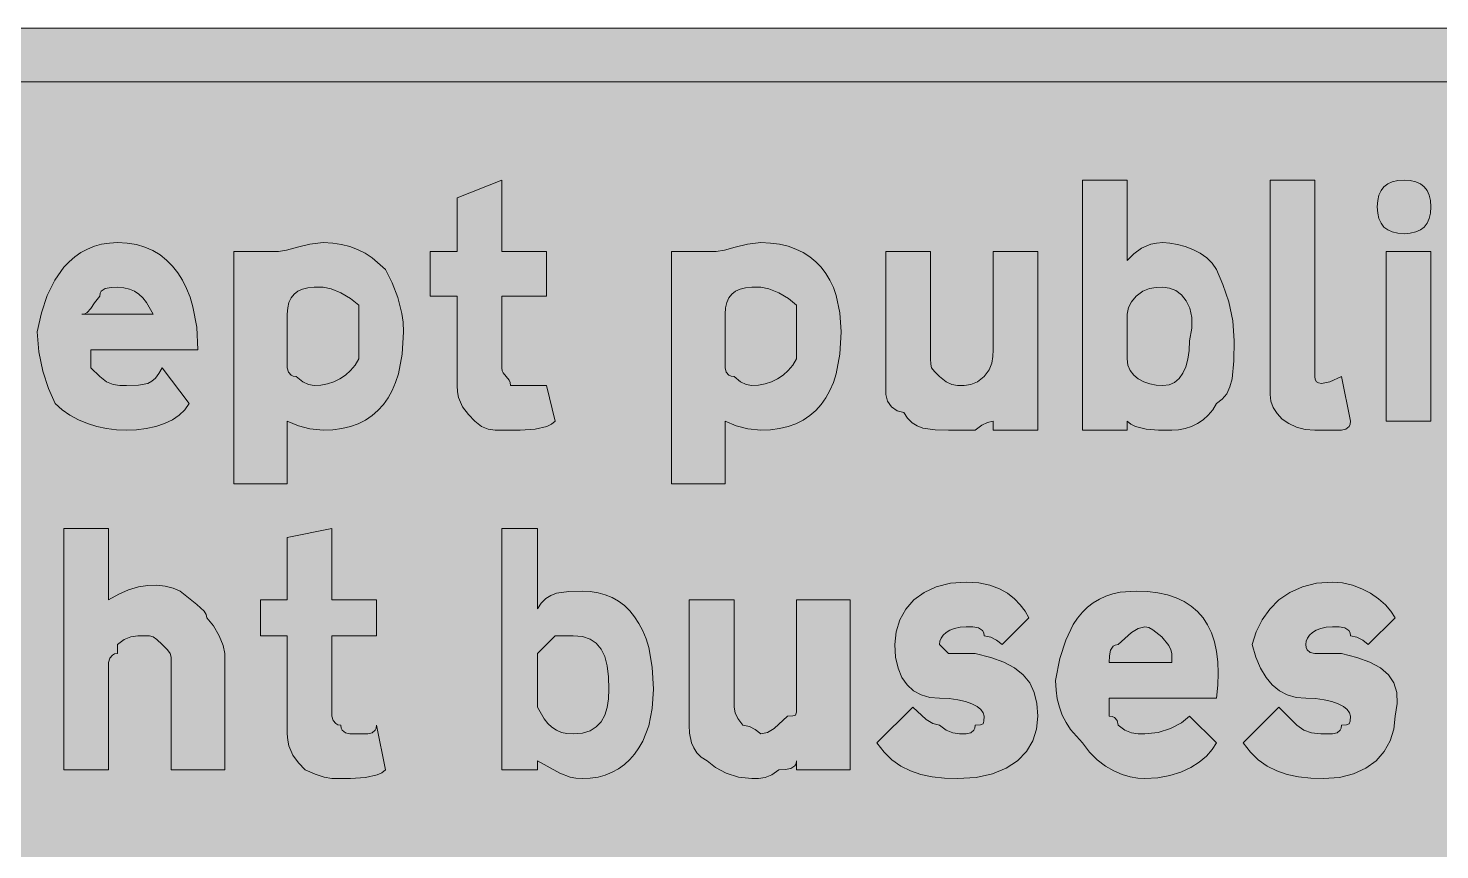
# Model space of a CAD drawing. Header units: metres. Extents: x 25 to 542, y 13 to 258.
# Drawn here: x 216.8 to 406.4, y 147.9 to 258.2 of the extents above; entities that cross this region are included whole.
import ezdxf

# ---------------------------------------------------------------- set-up
doc = ezdxf.new("R2010")
doc.units = ezdxf.units.M
doc.layers.add('FILL_BLACK_000000', color=7, linetype='Continuous', true_color=0x000000)
doc.layers.add('FILL_WHITE_FFFFFF', color=7, linetype='Continuous', true_color=0xffffff)

msp = doc.modelspace()

# ---------------------------------------------------------------- hatches: boundary and pattern name
at = {"layer": 'FILL_BLACK_000000', "true_color": 0x000000}
h = msp.add_hatch(color=7, dxfattribs=at)
h.dxf.hatch_style = 1
h.paths.add_polyline_path([(530.31, 258.01), (531.66, 257.73), (533.01, 257.34), (534.36, 256.83), (535.71, 256.21), (538.41, 254.64), (539.98, 251.94), (540.6, 250.59), (541.11, 249.24), (541.5, 247.89), (541.78, 246.54), (541.95, 245.19), (542.01, 243.84), (542.01, 27.84), (541.95, 26.49), (541.78, 25.14), (541.5, 23.79), (541.11, 22.44), (540.6, 21.09), (539.98, 19.74), (538.41, 17.04), (535.71, 15.46), (534.36, 14.85), (533.01, 14.34), (531.66, 13.95), (530.31, 13.66), (528.96, 13.5), (527.61, 13.44), (39.21, 13.44), (37.86, 13.5), (36.51, 13.66), (35.16, 13.95), (33.81, 14.34), (32.46, 14.85), (31.11, 15.46), (28.41, 17.04), (26.83, 19.74), (26.22, 21.09), (25.71, 22.44), (25.32, 23.79), (25.03, 25.14), (24.87, 26.49), (24.81, 27.84), (24.81, 243.84), (24.87, 245.19), (25.03, 246.54), (25.32, 247.89), (25.71, 249.24), (26.22, 250.59), (26.83, 251.94), (28.41, 254.64), (31.11, 256.21), (32.46, 256.83), (33.81, 257.34), (35.16, 257.73), (36.51, 258.01), (37.86, 258.18), (39.21, 258.24), (527.61, 258.24), (528.96, 258.18), (530.31, 258.01)])
h.paths.add_polyline_path([(36.81, 251.04), (35.93, 250.83), (35.16, 250.29), (34.62, 249.52), (34.41, 248.64), (33.53, 248.43), (32.76, 247.89), (32.22, 247.12), (32.01, 246.24), (32.01, 243.84), (32.01, 27.84), (32.05, 26.23), (32.31, 24.84), (32.6, 24.16), (33.02, 23.45), (34.41, 21.84), (35.16, 21.24), (35.93, 20.83), (36.81, 20.64), (39.21, 20.64), (527.61, 20.64), (529.22, 20.66), (530.61, 20.79), (532, 21.15), (533.61, 21.84), (533.8, 22.72), (534.21, 23.49), (534.81, 24.24), (534.81, 27.84), (534.81, 243.84), (534.79, 245.43), (534.66, 246.69), (534.3, 247.72), (533.61, 248.64), (532, 250.03), (531.29, 250.45), (530.61, 250.74), (529.22, 251), (527.61, 251.04), (39.21, 251.04), (36.81, 251.04)], flags=16)
h = msp.add_hatch(color=7, dxfattribs=at)
h.dxf.hatch_style = 1
h.paths.add_polyline_path([(286.41, 228.24), (286.41, 222.24), (280.41, 222.24), (280.41, 212.64), (280.46, 212.24), (280.6, 211.93), (281.01, 211.44), (281.42, 210.95), (281.56, 210.64), (281.61, 210.24), (282.81, 210.24), (285.21, 210.24), (286.41, 210.24), (287.61, 205.44), (287.1, 205.04), (286.48, 204.75), (284.91, 204.39), (282.88, 204.26), (280.41, 204.24), (279.51, 204.26), (278.61, 204.39), (277.71, 204.75), (276.81, 205.44), (275.93, 206.36), (275.16, 207.39), (274.62, 208.65), (274.46, 209.39), (274.41, 210.24), (274.41, 222.24), (270.81, 222.24), (270.81, 228.24), (274.41, 228.24), (274.41, 235.44), (280.41, 237.84), (280.41, 228.24), (286.41, 228.24)])
h = msp.add_hatch(color=7, dxfattribs=at)
h.dxf.hatch_style = 1
h.paths.add_polyline_path([(366.96, 204.39), (365.52, 204.75), (364.91, 205.04), (364.41, 205.44), (364.41, 204.24), (358.41, 204.24), (358.41, 237.84), (364.41, 237.84), (364.41, 227.04), (365.33, 227.92), (366.36, 228.69), (367.62, 229.23), (368.36, 229.39), (369.21, 229.44), (370.16, 229.38), (371.18, 229.21), (372.23, 228.93), (373.26, 228.54), (374.24, 228.03), (375.12, 227.41), (375.85, 226.68), (376.41, 225.84), (377.29, 223.83), (378.06, 221.49), (378.6, 218.92), (378.81, 216.24), (378.77, 213.58), (378.51, 211.14), (378.22, 210.08), (377.8, 209.15), (377.2, 208.4), (376.41, 207.84), (375.91, 207), (375.3, 206.27), (374.62, 205.65), (373.86, 205.14), (373.05, 204.75), (372.19, 204.46), (371.31, 204.3), (370.41, 204.24), (368.63, 204.26), (366.96, 204.39)])
h.paths.add_polyline_path([(370.78, 210.67), (371.4, 211.19), (371.91, 211.89), (372.3, 212.76), (372.58, 213.78), (372.75, 214.95), (372.81, 216.24), (373.1, 217.93), (373.09, 219.39), (372.83, 220.63), (372.36, 221.64), (371.72, 222.43), (370.95, 222.99), (370.1, 223.33), (369.21, 223.44), (368.31, 223.42), (367.41, 223.29), (366.51, 222.93), (365.61, 222.24), (365.01, 221.49), (364.6, 220.72), (364.41, 219.84), (364.41, 213.84), (364.52, 213), (364.82, 212.26), (365.3, 211.65), (365.91, 211.14), (366.64, 210.75), (367.45, 210.46), (368.31, 210.3), (369.21, 210.24), (370.05, 210.35), (370.78, 210.67)], flags=16)
h = msp.add_hatch(color=7, dxfattribs=at)
h.dxf.hatch_style = 1
h.paths.add_polyline_path([(389.61, 212.64), (389.61, 211.44), (389.67, 211.05), (389.83, 210.76), (390.12, 210.6), (390.51, 210.54), (391.63, 210.76), (393.21, 211.44), (394.41, 205.44), (394.36, 205.04), (394.22, 204.75), (393.81, 204.39), (393.21, 204.24), (389.61, 204.24), (388.32, 204.35), (387.15, 204.65), (386.13, 205.13), (385.26, 205.74), (384.56, 206.47), (384.04, 207.28), (383.72, 208.14), (383.61, 209.04), (383.61, 210.24), (383.61, 237.84), (389.61, 237.84), (389.61, 212.64)])
h = msp.add_hatch(color=7, dxfattribs=at)
h.dxf.hatch_style = 1
h.paths.add_polyline_path([(405.15, 233.4), (404.98, 232.67), (404.7, 232.05), (404.31, 231.54), (403.8, 231.15), (403.18, 230.87), (402.45, 230.7), (401.61, 230.64), (400.77, 230.7), (400.03, 230.87), (399.42, 231.15), (398.91, 231.54), (398.52, 232.05), (398.23, 232.67), (398.07, 233.4), (398.01, 234.24), (398.07, 235.08), (398.23, 235.81), (398.52, 236.43), (398.91, 236.94), (399.42, 237.33), (400.03, 237.62), (400.77, 237.78), (401.61, 237.84), (402.45, 237.78), (403.18, 237.62), (403.8, 237.33), (404.31, 236.94), (404.7, 236.43), (404.98, 235.81), (405.15, 235.08), (405.21, 234.24), (405.15, 233.4)])
h = msp.add_hatch(color=7, dxfattribs=at)
h.dxf.hatch_style = 1
h.paths.add_polyline_path([(225.21, 212.64), (226.41, 211.44), (227.31, 210.75), (228.21, 210.39), (229.11, 210.26), (230.01, 210.24), (231.6, 210.28), (232.86, 210.54), (233.4, 210.83), (233.89, 211.25), (234.36, 211.85), (234.81, 212.64), (238.41, 207.84), (237.85, 207), (237.1, 206.27), (236.17, 205.65), (235.11, 205.14), (233.93, 204.75), (232.67, 204.46), (231.36, 204.3), (230.01, 204.24), (228.66, 204.3), (227.33, 204.46), (226.02, 204.75), (224.76, 205.14), (223.55, 205.65), (222.42, 206.27), (221.36, 207), (220.41, 207.84), (219.53, 209.85), (218.76, 212.19), (218.22, 214.76), (218.01, 217.44), (218.57, 220.02), (219.36, 222.35), (220.37, 224.4), (221.61, 226.14), (222.31, 226.88), (223.07, 227.54), (223.89, 228.11), (224.76, 228.58), (225.69, 228.95), (226.67, 229.22), (227.71, 229.38), (228.81, 229.44), (230.12, 229.37), (231.34, 229.17), (232.48, 228.83), (233.53, 228.37), (234.51, 227.79), (235.39, 227.1), (236.19, 226.3), (236.91, 225.39), (237.54, 224.39), (238.09, 223.29), (238.56, 222.1), (238.93, 220.83), (239.44, 218.07), (239.61, 215.04), (225.21, 215.04), (225.21, 212.64)])
h.paths.add_polyline_path([(232.69, 221.41), (232.2, 222.03), (231.66, 222.54), (231.07, 222.93), (230.4, 223.21), (229.66, 223.38), (228.81, 223.44), (227.93, 223.42), (227.16, 223.29), (226.62, 222.93), (226.46, 222.64), (226.41, 222.24), (225.7, 221.36), (225.21, 220.59), (224.72, 220.05), (224.41, 219.89), (224.01, 219.84), (233.61, 219.84), (232.69, 221.41)], flags=16)
h = msp.add_hatch(color=7, dxfattribs=at)
h.dxf.hatch_style = 1
h.paths.add_polyline_path([(266.53, 211.83), (266.16, 210.66), (265.69, 209.57), (265.14, 208.58), (264.51, 207.69), (263.79, 206.9), (262.99, 206.2), (262.11, 205.61), (261.13, 205.12), (260.08, 204.74), (258.94, 204.46), (257.72, 204.3), (256.41, 204.24), (254.65, 204.43), (253.11, 204.84), (251.61, 205.44), (251.61, 197.04), (244.41, 197.04), (244.41, 228.24), (250.41, 228.24), (251.52, 228.43), (252.96, 228.84), (254.63, 229.25), (256.41, 229.44), (257.71, 229.38), (258.9, 229.21), (260.02, 228.93), (261.06, 228.54), (262.05, 228.03), (262.99, 227.41), (264.81, 225.84), (265.69, 224.02), (266.46, 222.09), (267, 219.93), (267.16, 218.74), (267.21, 217.44), (267.04, 214.46), (266.53, 211.83)])
h.paths.add_polyline_path([(256.99, 210.46), (257.85, 210.75), (258.66, 211.14), (259.42, 211.65), (260.1, 212.26), (260.71, 213), (261.21, 213.84), (261.21, 215.04), (261.21, 219.84), (261.21, 221.04), (260.12, 221.92), (258.81, 222.69), (257.5, 223.23), (256.41, 223.44), (255.21, 223.44), (254.37, 223.38), (253.63, 223.21), (253.02, 222.93), (252.51, 222.54), (252.12, 222.03), (251.83, 221.41), (251.67, 220.68), (251.61, 219.84), (251.61, 213.84), (251.61, 212.64), (251.76, 212.04), (252.12, 211.63), (252.41, 211.49), (252.81, 211.44), (253.69, 210.75), (254.46, 210.39), (255.21, 210.24), (256.11, 210.3), (256.99, 210.46)], flags=16)
h = msp.add_hatch(color=7, dxfattribs=at)
h.dxf.hatch_style = 1
h.paths.add_polyline_path([(325.33, 211.83), (324.96, 210.66), (324.49, 209.57), (323.94, 208.58), (323.31, 207.69), (322.59, 206.9), (321.79, 206.2), (320.91, 205.61), (319.93, 205.12), (318.88, 204.74), (317.74, 204.46), (316.52, 204.3), (315.21, 204.24), (313.45, 204.43), (311.91, 204.84), (310.41, 205.44), (310.41, 197.04), (303.21, 197.04), (303.21, 228.24), (309.21, 228.24), (310.32, 228.43), (311.76, 228.84), (313.43, 229.25), (315.21, 229.44), (316.52, 229.38), (317.74, 229.22), (318.88, 228.95), (319.93, 228.58), (320.91, 228.11), (321.79, 227.54), (322.59, 226.88), (323.31, 226.14), (323.94, 225.31), (324.49, 224.4), (324.96, 223.41), (325.33, 222.35), (325.84, 220.02), (326.01, 217.44), (325.84, 214.46), (325.33, 211.83)])
h.paths.add_polyline_path([(315.79, 210.46), (316.65, 210.75), (317.46, 211.14), (318.22, 211.65), (318.9, 212.26), (319.51, 213), (320.01, 213.84), (320.01, 215.04), (320.01, 219.84), (320.01, 221.04), (318.92, 221.92), (317.61, 222.69), (316.3, 223.23), (315.21, 223.44), (314.01, 223.44), (313.17, 223.38), (312.43, 223.21), (311.82, 222.93), (311.31, 222.54), (310.92, 222.03), (310.63, 221.41), (310.47, 220.68), (310.41, 219.84), (310.41, 213.84), (310.41, 212.64), (310.56, 212.04), (310.92, 211.63), (311.21, 211.49), (311.61, 211.44), (312.49, 210.75), (313.26, 210.39), (314.01, 210.24), (314.91, 210.3), (315.79, 210.46)], flags=16)
h = msp.add_hatch(color=7, dxfattribs=at)
h.dxf.hatch_style = 1
h.paths.add_polyline_path([(352.41, 228.24), (352.41, 204.24), (346.41, 204.24), (346.41, 205.44), (345.66, 205.29), (344.89, 204.93), (344.01, 204.24), (340.41, 204.24), (338.63, 204.28), (336.96, 204.54), (336.2, 204.83), (335.52, 205.25), (334.91, 205.85), (334.41, 206.64), (333.53, 206.85), (332.76, 207.39), (332.22, 208.16), (332.01, 209.04), (332.01, 211.44), (332.01, 228.24), (338.01, 228.24), (338.01, 213.84), (338.03, 213.13), (338.16, 212.64), (338.52, 212.15), (339.21, 211.44), (340.09, 210.75), (340.86, 210.39), (341.61, 210.24), (342.51, 210.26), (343.41, 210.39), (344.31, 210.75), (345.21, 211.44), (345.9, 212.34), (346.26, 213.24), (346.39, 214.14), (346.41, 215.04), (346.41, 228.24), (352.41, 228.24)])
h = msp.add_hatch(color=7, dxfattribs=at)
h.dxf.hatch_style = 1
h.paths.add_polyline_path([(399.21, 205.44), (399.21, 228.24), (405.21, 228.24), (405.21, 205.44), (399.21, 205.44)])
h = msp.add_hatch(color=7, dxfattribs=at)
h.dxf.hatch_style = 1
h.paths.add_polyline_path([(228.96, 182.23), (230.29, 182.81), (231.6, 183.19), (232.86, 183.39), (234.07, 183.42), (235.2, 183.3), (236.26, 183.03), (237.21, 182.64), (239.46, 180.84), (240.42, 179.94), (240.7, 179.49), (240.81, 179.04), (241.69, 177.95), (242.46, 176.64), (243, 175.33), (243.21, 174.24), (243.21, 158.64), (236.01, 158.64), (236.01, 173.04), (235.99, 173.75), (235.86, 174.24), (235.5, 174.73), (234.81, 175.44), (234.1, 176.13), (233.61, 176.49), (233.12, 176.62), (232.41, 176.64), (231.51, 176.62), (230.61, 176.49), (229.71, 176.13), (228.81, 175.44), (228.81, 174.24), (228.41, 174.19), (228.12, 174.05), (227.76, 173.64), (227.61, 173.04), (227.61, 158.64), (221.61, 158.64), (221.61, 191.04), (227.61, 191.04), (227.61, 181.44), (228.96, 182.23)])
h = msp.add_hatch(color=7, dxfattribs=at)
h.dxf.hatch_style = 1
h.paths.add_polyline_path([(263.61, 181.44), (263.61, 176.64), (257.61, 176.64), (257.61, 165.84), (257.76, 165.24), (258.12, 164.83), (258.41, 164.69), (258.81, 164.64), (258.86, 164.24), (259, 163.95), (259.41, 163.59), (260.01, 163.44), (262.41, 163.44), (263.01, 163.59), (263.42, 163.95), (263.56, 164.24), (263.61, 164.64), (264.81, 158.64), (264.3, 158.24), (263.68, 157.95), (262.11, 157.59), (260.08, 157.46), (257.61, 157.44), (256.54, 157.63), (255.36, 158.04), (254.01, 158.64), (253.13, 159.56), (252.36, 160.59), (251.82, 161.85), (251.66, 162.59), (251.61, 163.44), (251.61, 176.64), (248.01, 176.64), (248.01, 181.44), (251.61, 181.44), (251.61, 189.84), (257.61, 191.04), (257.61, 181.44), (263.61, 181.44)])
h = msp.add_hatch(color=7, dxfattribs=at)
h.dxf.hatch_style = 1
h.paths.add_polyline_path([(289.6, 157.65), (288.21, 158.19), (285.21, 159.84), (285.21, 158.64), (280.41, 158.64), (280.41, 191.04), (285.21, 191.04), (285.21, 180.24), (285.71, 181.03), (286.32, 181.63), (287, 182.05), (287.76, 182.34), (289.43, 182.6), (291.21, 182.64), (292.31, 182.58), (293.35, 182.42), (294.32, 182.14), (295.24, 181.76), (296.1, 181.27), (296.88, 180.68), (297.61, 179.98), (298.26, 179.19), (298.84, 178.3), (299.35, 177.31), (299.79, 176.22), (300.15, 175.05), (300.64, 172.42), (300.81, 169.44), (300.64, 166.86), (300.15, 164.53), (299.35, 162.48), (298.84, 161.57), (298.26, 160.74), (297.61, 160), (296.88, 159.34), (296.1, 158.77), (295.24, 158.3), (294.32, 157.93), (293.35, 157.66), (292.31, 157.5), (291.21, 157.44), (290.36, 157.49), (289.6, 157.65)])
h.paths.add_polyline_path([(292.28, 163.87), (293.11, 164.39), (293.76, 165.09), (294.24, 165.96), (294.57, 166.98), (294.75, 168.15), (294.81, 169.44), (294.75, 171.13), (294.57, 172.59), (294.24, 173.83), (293.76, 174.84), (293.11, 175.63), (292.28, 176.19), (291.25, 176.53), (290.01, 176.64), (287.61, 176.64), (285.21, 174.24), (285.21, 167.04), (286.13, 165.46), (286.62, 164.85), (287.16, 164.34), (287.75, 163.95), (288.42, 163.66), (289.16, 163.5), (290.01, 163.44), (291.25, 163.55), (292.28, 163.87)], flags=16)
h = msp.add_hatch(color=7, dxfattribs=at)
h.dxf.hatch_style = 1
h.paths.add_polyline_path([(352.24, 164.1), (351.73, 162.5), (350.89, 161.07), (349.71, 159.84), (348.19, 158.83), (346.33, 158.08), (344.14, 157.6), (341.61, 157.44), (339.87, 157.5), (338.23, 157.68), (336.72, 158.01), (335.31, 158.49), (334.02, 159.14), (332.83, 159.97), (331.77, 161), (330.81, 162.24), (335.61, 167.04), (337.41, 165.39), (338.31, 164.85), (339.21, 164.64), (340.11, 163.95), (341.01, 163.59), (341.91, 163.46), (342.81, 163.44), (343.41, 163.59), (343.82, 163.95), (343.96, 164.24), (344.01, 164.64), (344.7, 164.66), (345.06, 164.79), (345.19, 165.15), (345.21, 165.84), (345.1, 166.29), (344.78, 166.72), (344.26, 167.13), (343.56, 167.49), (342.69, 167.8), (341.67, 168.03), (340.5, 168.19), (339.21, 168.24), (337.92, 168.35), (336.75, 168.69), (335.73, 169.25), (334.86, 170.04), (334.16, 171.05), (333.64, 172.29), (333.32, 173.75), (333.21, 175.44), (333.38, 177.18), (333.87, 178.78), (334.67, 180.21), (335.76, 181.44), (337.14, 182.45), (338.78, 183.2), (340.67, 183.68), (342.81, 183.84), (344.5, 183.73), (345.98, 183.43), (347.26, 182.95), (348.36, 182.34), (349.29, 181.61), (350.07, 180.8), (350.7, 179.94), (351.21, 179.04), (347.61, 175.44), (346.86, 176.04), (346.09, 176.45), (345.21, 176.64), (345.16, 177.04), (345, 177.33), (344.46, 177.69), (343.69, 177.82), (342.81, 177.84), (341.97, 177.79), (341.23, 177.63), (340.62, 177.4), (340.11, 177.09), (339.72, 176.73), (339.44, 176.32), (339.27, 175.89), (339.21, 175.44), (340.41, 174.24), (344.01, 174.24), (346.09, 173.73), (347.85, 173.1), (349.3, 172.32), (350.46, 171.39), (351.33, 170.29), (351.94, 169.01), (352.3, 167.53), (352.41, 165.84), (352.24, 164.1)])
h = msp.add_hatch(color=7, dxfattribs=at)
h.dxf.hatch_style = 1
h.paths.add_polyline_path([(362.01, 165.84), (362.41, 165.79), (362.7, 165.65), (363.06, 165.24), (363.21, 164.64), (364.11, 163.95), (365.01, 163.59), (365.91, 163.46), (366.81, 163.44), (368.59, 163.65), (370.26, 164.19), (371.7, 164.96), (372.81, 165.84), (376.41, 162.24), (375.85, 161.34), (375.08, 160.48), (374.11, 159.67), (372.96, 158.94), (371.64, 158.33), (370.17, 157.85), (368.55, 157.55), (366.81, 157.44), (365.86, 157.5), (364.82, 157.68), (363.73, 158.01), (362.61, 158.49), (361.49, 159.14), (360.4, 159.97), (359.36, 161), (358.41, 162.24), (356.83, 164.06), (356.22, 165), (355.71, 165.99), (355.32, 167.03), (355.03, 168.15), (354.87, 169.34), (354.81, 170.64), (355.37, 173.57), (356.16, 176.06), (357.17, 178.13), (357.76, 179.01), (358.41, 179.79), (359.11, 180.47), (359.87, 181.06), (360.69, 181.55), (361.56, 181.95), (362.49, 182.25), (363.47, 182.47), (365.61, 182.64), (367.13, 182.58), (368.53, 182.41), (369.83, 182.13), (371.01, 181.74), (372.08, 181.23), (373.03, 180.61), (373.88, 179.88), (374.61, 179.04), (375.23, 178.08), (375.73, 177.01), (376.13, 175.83), (376.41, 174.54), (376.58, 173.13), (376.63, 171.61), (376.58, 169.98), (376.41, 168.24), (362.01, 168.24), (362.01, 165.84)])
h.paths.add_polyline_path([(370.41, 174.24), (370.3, 174.74), (370.02, 175.31), (369.06, 176.49), (367.88, 177.45), (367.31, 177.73), (366.81, 177.84), (365.91, 177.63), (365.01, 177.09), (363.21, 175.44), (362.81, 175.39), (362.52, 175.23), (362.16, 174.69), (362.03, 173.92), (362.01, 173.04), (370.41, 173.04), (370.41, 174.24)], flags=16)
h = msp.add_hatch(color=7, dxfattribs=at)
h.dxf.hatch_style = 1
h.paths.add_polyline_path([(400.24, 164.1), (399.75, 162.5), (398.95, 161.07), (397.86, 159.84), (396.48, 158.83), (394.84, 158.08), (392.95, 157.6), (390.81, 157.44), (389.07, 157.5), (387.43, 157.68), (385.92, 158.01), (384.51, 158.49), (383.22, 159.14), (382.03, 159.97), (380.97, 161), (380.01, 162.24), (384.81, 167.04), (387.21, 164.64), (388.13, 163.95), (389.16, 163.59), (390.42, 163.46), (392.01, 163.44), (392.61, 163.59), (393.02, 163.95), (393.16, 164.24), (393.21, 164.64), (393.9, 164.66), (394.26, 164.79), (394.39, 165.15), (394.41, 165.84), (394.3, 166.29), (393.98, 166.72), (393.46, 167.13), (392.76, 167.49), (391.89, 167.8), (390.87, 168.03), (389.7, 168.19), (388.41, 168.24), (387.12, 168.35), (385.93, 168.69), (384.87, 169.25), (383.91, 170.04), (383.07, 171.05), (382.33, 172.29), (381.72, 173.75), (381.21, 175.44), (381.77, 177.18), (382.56, 178.78), (383.57, 180.21), (384.81, 181.44), (386.27, 182.45), (387.96, 183.2), (389.87, 183.68), (392.01, 183.84), (393.36, 183.73), (394.67, 183.43), (395.93, 182.95), (397.11, 182.34), (398.17, 181.61), (399.1, 180.8), (399.85, 179.94), (400.41, 179.04), (396.81, 175.44), (396.06, 176.04), (395.29, 176.45), (394.41, 176.64), (394.36, 177.04), (394.2, 177.33), (393.66, 177.69), (392.89, 177.82), (392.01, 177.84), (391.17, 177.79), (390.43, 177.63), (389.82, 177.4), (389.31, 177.09), (388.92, 176.73), (388.63, 176.32), (388.47, 175.89), (388.41, 175.44), (388.46, 175.04), (388.6, 174.75), (389.01, 174.39), (389.61, 174.24), (393.21, 174.24), (395.29, 173.73), (397.03, 173.1), (398.44, 172.32), (399.51, 171.39), (400.24, 170.29), (400.63, 169.01), (400.69, 167.53), (400.41, 165.84), (400.24, 164.1)])
h = msp.add_hatch(color=7, dxfattribs=at)
h.dxf.hatch_style = 1
h.paths.add_polyline_path([(327.21, 181.44), (327.21, 158.64), (320.01, 158.64), (320.01, 159.84), (319.96, 159.44), (319.8, 159.15), (319.26, 158.79), (318.49, 158.66), (317.61, 158.64), (316.71, 157.95), (315.81, 157.59), (314.91, 157.46), (314.01, 157.44), (312.23, 157.65), (310.56, 158.19), (309.12, 158.96), (308.01, 159.84), (307.22, 160.34), (306.62, 160.93), (306.2, 161.57), (305.91, 162.24), (305.65, 163.55), (305.61, 164.64), (305.61, 181.44), (311.61, 181.44), (311.61, 167.04), (311.76, 166.29), (312.12, 165.52), (312.81, 164.64), (313.69, 164.45), (314.46, 164.04), (315.21, 163.44), (316.11, 163.65), (317.01, 164.19), (318.81, 165.84), (319.5, 165.86), (319.86, 165.99), (319.99, 166.35), (320.01, 167.04), (320.01, 168.24), (320.01, 181.44), (327.21, 181.44)])
at = {"layer": 'FILL_WHITE_FFFFFF', "true_color": 0xffffff}
h = msp.add_hatch(color=7, dxfattribs=at)
h.dxf.hatch_style = 1
h.paths.add_polyline_path([(527.61, 251.04), (531.21, 251.04), (533.61, 248.64), (534.21, 247.89), (534.62, 247.12), (534.81, 246.24), (534.81, 243.84), (534.81, 27.84), (534.79, 26.23), (534.66, 24.84), (534.3, 23.45), (533.61, 21.84), (532, 21.15), (530.61, 20.79), (529.22, 20.66), (527.61, 20.64), (39.21, 20.64), (37.62, 20.66), (36.36, 20.79), (35.33, 21.15), (34.41, 21.84), (32.01, 24.24), (32.01, 27.84), (32.01, 243.84), (32.12, 245.53), (32.46, 246.99), (33.02, 248.23), (33.81, 249.24), (34.82, 250.03), (36.06, 250.59), (37.52, 250.93), (39.21, 251.04), (527.61, 251.04)])

# ---------------------------------------------------------------- linework, layer by layer
at = {"layer": 'FILL_BLACK_000000', "lineweight": 0, "true_color": 0x000000}
for points in [[(39.21, 258.24), (527.61, 258.24)], [(39.21, 20.64), (527.61, 20.64), (529.22, 20.66), (530.61, 20.79), (532, 21.15), (533.61, 21.84), (533.8, 22.72), (534.21, 23.49), (534.81, 24.24), (534.81, 27.84), (534.81, 243.84), (534.79, 245.43), (534.66, 246.69), (534.3, 247.72), (533.61, 248.64), (532, 250.03), (531.29, 250.45), (530.61, 250.74), (529.22, 251), (527.61, 251.04), (39.21, 251.04)]]:
    msp.add_lwpolyline(points, dxfattribs=at)
for points in [[(286.41, 228.24), (286.41, 222.24), (280.41, 222.24), (280.41, 212.64), (280.46, 212.24), (280.6, 211.93), (281.01, 211.44), (281.42, 210.95), (281.56, 210.64), (281.61, 210.24), (282.81, 210.24), (285.21, 210.24), (286.41, 210.24), (287.61, 205.44), (287.1, 205.04), (286.48, 204.75), (284.91, 204.39), (282.88, 204.26), (280.41, 204.24), (279.51, 204.26), (278.61, 204.39), (277.71, 204.75), (276.81, 205.44), (275.93, 206.36), (275.16, 207.39), (274.62, 208.65), (274.46, 209.39), (274.41, 210.24), (274.41, 222.24), (270.81, 222.24), (270.81, 228.24), (274.41, 228.24), (274.41, 235.44), (280.41, 237.84), (280.41, 228.24)], [(366.96, 204.39), (365.52, 204.75), (364.91, 205.04), (364.41, 205.44), (364.41, 204.24), (358.41, 204.24), (358.41, 237.84), (364.41, 237.84), (364.41, 227.04), (365.33, 227.92), (366.36, 228.69), (367.62, 229.23), (368.36, 229.39), (369.21, 229.44), (370.16, 229.38), (371.18, 229.21), (372.23, 228.93), (373.26, 228.54), (374.24, 228.03), (375.12, 227.41), (375.85, 226.68), (376.41, 225.84), (377.29, 223.83), (378.06, 221.49), (378.6, 218.92), (378.81, 216.24), (378.77, 213.58), (378.51, 211.14), (378.22, 210.08), (377.8, 209.15), (377.2, 208.4), (376.41, 207.84), (375.91, 207), (375.3, 206.27), (374.62, 205.65), (373.86, 205.14), (373.05, 204.75), (372.19, 204.46), (371.31, 204.3), (370.41, 204.24), (368.63, 204.26)], [(389.61, 212.64), (389.61, 211.44), (389.67, 211.05), (389.83, 210.76), (390.12, 210.6), (390.51, 210.54), (391.63, 210.76), (393.21, 211.44), (394.41, 205.44), (394.36, 205.04), (394.22, 204.75), (393.81, 204.39), (393.21, 204.24), (389.61, 204.24), (388.32, 204.35), (387.15, 204.65), (386.13, 205.13), (385.26, 205.74), (384.56, 206.47), (384.04, 207.28), (383.72, 208.14), (383.61, 209.04), (383.61, 210.24), (383.61, 237.84), (389.61, 237.84)], [(405.15, 233.4), (404.98, 232.67), (404.7, 232.05), (404.31, 231.54), (403.8, 231.15), (403.18, 230.87), (402.45, 230.7), (401.61, 230.64), (400.77, 230.7), (400.03, 230.87), (399.42, 231.15), (398.91, 231.54), (398.52, 232.05), (398.23, 232.67), (398.07, 233.4), (398.01, 234.24), (398.07, 235.08), (398.23, 235.81), (398.52, 236.43), (398.91, 236.94), (399.42, 237.33), (400.03, 237.62), (400.77, 237.78), (401.61, 237.84), (402.45, 237.78), (403.18, 237.62), (403.8, 237.33), (404.31, 236.94), (404.7, 236.43), (404.98, 235.81), (405.15, 235.08), (405.21, 234.24)], [(225.21, 212.64), (226.41, 211.44), (227.31, 210.75), (228.21, 210.39), (229.11, 210.26), (230.01, 210.24), (231.6, 210.28), (232.86, 210.54), (233.4, 210.83), (233.89, 211.25), (234.36, 211.85), (234.81, 212.64), (238.41, 207.84), (237.85, 207), (237.1, 206.27), (236.17, 205.65), (235.11, 205.14), (233.93, 204.75), (232.67, 204.46), (231.36, 204.3), (230.01, 204.24), (228.66, 204.3), (227.33, 204.46), (226.02, 204.75), (224.76, 205.14), (223.55, 205.65), (222.42, 206.27), (221.36, 207), (220.41, 207.84), (219.53, 209.85), (218.76, 212.19), (218.22, 214.76), (218.01, 217.44), (218.57, 220.02), (219.36, 222.35), (220.37, 224.4), (221.61, 226.14), (222.31, 226.88), (223.07, 227.54), (223.89, 228.11), (224.76, 228.58), (225.69, 228.95), (226.67, 229.22), (227.71, 229.38), (228.81, 229.44), (230.12, 229.37), (231.34, 229.17), (232.48, 228.83), (233.53, 228.37), (234.51, 227.79), (235.39, 227.1), (236.19, 226.3), (236.91, 225.39), (237.54, 224.39), (238.09, 223.29), (238.56, 222.1), (238.93, 220.83), (239.44, 218.07), (239.61, 215.04), (225.21, 215.04)], [(266.53, 211.83), (266.16, 210.66), (265.69, 209.57), (265.14, 208.58), (264.51, 207.69), (263.79, 206.9), (262.99, 206.2), (262.11, 205.61), (261.13, 205.12), (260.08, 204.74), (258.94, 204.46), (257.72, 204.3), (256.41, 204.24), (254.65, 204.43), (253.11, 204.84), (251.61, 205.44), (251.61, 197.04), (244.41, 197.04), (244.41, 228.24), (250.41, 228.24), (251.52, 228.43), (252.96, 228.84), (254.63, 229.25), (256.41, 229.44), (257.71, 229.38), (258.9, 229.21), (260.02, 228.93), (261.06, 228.54), (262.05, 228.03), (262.99, 227.41), (264.81, 225.84), (265.69, 224.02), (266.46, 222.09), (267, 219.93), (267.16, 218.74), (267.21, 217.44), (267.04, 214.46)], [(325.33, 211.83), (324.96, 210.66), (324.49, 209.57), (323.94, 208.58), (323.31, 207.69), (322.59, 206.9), (321.79, 206.2), (320.91, 205.61), (319.93, 205.12), (318.88, 204.74), (317.74, 204.46), (316.52, 204.3), (315.21, 204.24), (313.45, 204.43), (311.91, 204.84), (310.41, 205.44), (310.41, 197.04), (303.21, 197.04), (303.21, 228.24), (309.21, 228.24), (310.32, 228.43), (311.76, 228.84), (313.43, 229.25), (315.21, 229.44), (316.52, 229.38), (317.74, 229.22), (318.88, 228.95), (319.93, 228.58), (320.91, 228.11), (321.79, 227.54), (322.59, 226.88), (323.31, 226.14), (323.94, 225.31), (324.49, 224.4), (324.96, 223.41), (325.33, 222.35), (325.84, 220.02), (326.01, 217.44), (325.84, 214.46)], [(352.41, 228.24), (352.41, 204.24), (346.41, 204.24), (346.41, 205.44), (345.66, 205.29), (344.89, 204.93), (344.01, 204.24), (340.41, 204.24), (338.63, 204.28), (336.96, 204.54), (336.2, 204.83), (335.52, 205.25), (334.91, 205.85), (334.41, 206.64), (333.53, 206.85), (332.76, 207.39), (332.22, 208.16), (332.01, 209.04), (332.01, 211.44), (332.01, 228.24), (338.01, 228.24), (338.01, 213.84), (338.03, 213.13), (338.16, 212.64), (338.52, 212.15), (339.21, 211.44), (340.09, 210.75), (340.86, 210.39), (341.61, 210.24), (342.51, 210.26), (343.41, 210.39), (344.31, 210.75), (345.21, 211.44), (345.9, 212.34), (346.26, 213.24), (346.39, 214.14), (346.41, 215.04), (346.41, 228.24)], [(399.21, 205.44), (399.21, 228.24), (405.21, 228.24), (405.21, 205.44)], [(232.69, 221.41), (232.2, 222.03), (231.66, 222.54), (231.07, 222.93), (230.4, 223.21), (229.66, 223.38), (228.81, 223.44), (227.93, 223.42), (227.16, 223.29), (226.62, 222.93), (226.46, 222.64), (226.41, 222.24), (225.7, 221.36), (225.21, 220.59), (224.72, 220.05), (224.41, 219.89), (224.01, 219.84), (233.61, 219.84)], [(256.99, 210.46), (257.85, 210.75), (258.66, 211.14), (259.42, 211.65), (260.1, 212.26), (260.71, 213), (261.21, 213.84), (261.21, 215.04), (261.21, 219.84), (261.21, 221.04), (260.12, 221.92), (258.81, 222.69), (257.5, 223.23), (256.41, 223.44), (255.21, 223.44), (254.37, 223.38), (253.63, 223.21), (253.02, 222.93), (252.51, 222.54), (252.12, 222.03), (251.83, 221.41), (251.67, 220.68), (251.61, 219.84), (251.61, 213.84), (251.61, 212.64), (251.76, 212.04), (252.12, 211.63), (252.41, 211.49), (252.81, 211.44), (253.69, 210.75), (254.46, 210.39), (255.21, 210.24), (256.11, 210.3)], [(315.79, 210.46), (316.65, 210.75), (317.46, 211.14), (318.22, 211.65), (318.9, 212.26), (319.51, 213), (320.01, 213.84), (320.01, 215.04), (320.01, 219.84), (320.01, 221.04), (318.92, 221.92), (317.61, 222.69), (316.3, 223.23), (315.21, 223.44), (314.01, 223.44), (313.17, 223.38), (312.43, 223.21), (311.82, 222.93), (311.31, 222.54), (310.92, 222.03), (310.63, 221.41), (310.47, 220.68), (310.41, 219.84), (310.41, 213.84), (310.41, 212.64), (310.56, 212.04), (310.92, 211.63), (311.21, 211.49), (311.61, 211.44), (312.49, 210.75), (313.26, 210.39), (314.01, 210.24), (314.91, 210.3)], [(370.78, 210.67), (371.4, 211.19), (371.91, 211.89), (372.3, 212.76), (372.58, 213.78), (372.75, 214.95), (372.81, 216.24), (373.1, 217.93), (373.09, 219.39), (372.83, 220.63), (372.36, 221.64), (371.72, 222.43), (370.95, 222.99), (370.1, 223.33), (369.21, 223.44), (368.31, 223.42), (367.41, 223.29), (366.51, 222.93), (365.61, 222.24), (365.01, 221.49), (364.6, 220.72), (364.41, 219.84), (364.41, 213.84), (364.52, 213), (364.82, 212.26), (365.3, 211.65), (365.91, 211.14), (366.64, 210.75), (367.45, 210.46), (368.31, 210.3), (369.21, 210.24), (370.05, 210.35)], [(228.96, 182.23), (230.29, 182.81), (231.6, 183.19), (232.86, 183.39), (234.07, 183.42), (235.2, 183.3), (236.26, 183.03), (237.21, 182.64), (239.46, 180.84), (240.42, 179.94), (240.7, 179.49), (240.81, 179.04), (241.69, 177.95), (242.46, 176.64), (243, 175.33), (243.21, 174.24), (243.21, 158.64), (236.01, 158.64), (236.01, 173.04), (235.99, 173.75), (235.86, 174.24), (235.5, 174.73), (234.81, 175.44), (234.1, 176.13), (233.61, 176.49), (233.12, 176.62), (232.41, 176.64), (231.51, 176.62), (230.61, 176.49), (229.71, 176.13), (228.81, 175.44), (228.81, 174.24), (228.41, 174.19), (228.12, 174.05), (227.76, 173.64), (227.61, 173.04), (227.61, 158.64), (221.61, 158.64), (221.61, 191.04), (227.61, 191.04), (227.61, 181.44)], [(263.61, 181.44), (263.61, 176.64), (257.61, 176.64), (257.61, 165.84), (257.76, 165.24), (258.12, 164.83), (258.41, 164.69), (258.81, 164.64), (258.86, 164.24), (259, 163.95), (259.41, 163.59), (260.01, 163.44), (262.41, 163.44), (263.01, 163.59), (263.42, 163.95), (263.56, 164.24), (263.61, 164.64), (264.81, 158.64), (264.3, 158.24), (263.68, 157.95), (262.11, 157.59), (260.08, 157.46), (257.61, 157.44), (256.54, 157.63), (255.36, 158.04), (254.01, 158.64), (253.13, 159.56), (252.36, 160.59), (251.82, 161.85), (251.66, 162.59), (251.61, 163.44), (251.61, 176.64), (248.01, 176.64), (248.01, 181.44), (251.61, 181.44), (251.61, 189.84), (257.61, 191.04), (257.61, 181.44)], [(289.6, 157.65), (288.21, 158.19), (285.21, 159.84), (285.21, 158.64), (280.41, 158.64), (280.41, 191.04), (285.21, 191.04), (285.21, 180.24), (285.71, 181.03), (286.32, 181.63), (287, 182.05), (287.76, 182.34), (289.43, 182.6), (291.21, 182.64), (292.31, 182.58), (293.35, 182.42), (294.32, 182.14), (295.24, 181.76), (296.1, 181.27), (296.88, 180.68), (297.61, 179.98), (298.26, 179.19), (298.84, 178.3), (299.35, 177.31), (299.79, 176.22), (300.15, 175.05), (300.64, 172.42), (300.81, 169.44), (300.64, 166.86), (300.15, 164.53), (299.35, 162.48), (298.84, 161.57), (298.26, 160.74), (297.61, 160), (296.88, 159.34), (296.1, 158.77), (295.24, 158.3), (294.32, 157.93), (293.35, 157.66), (292.31, 157.5), (291.21, 157.44), (290.36, 157.49)], [(352.24, 164.1), (351.73, 162.5), (350.89, 161.07), (349.71, 159.84), (348.19, 158.83), (346.33, 158.08), (344.14, 157.6), (341.61, 157.44), (339.87, 157.5), (338.23, 157.68), (336.72, 158.01), (335.31, 158.49), (334.02, 159.14), (332.83, 159.97), (331.77, 161), (330.81, 162.24), (335.61, 167.04), (337.41, 165.39), (338.31, 164.85), (339.21, 164.64), (340.11, 163.95), (341.01, 163.59), (341.91, 163.46), (342.81, 163.44), (343.41, 163.59), (343.82, 163.95), (343.96, 164.24), (344.01, 164.64), (344.7, 164.66), (345.06, 164.79), (345.19, 165.15), (345.21, 165.84), (345.1, 166.29), (344.78, 166.72), (344.26, 167.13), (343.56, 167.49), (342.69, 167.8), (341.67, 168.03), (340.5, 168.19), (339.21, 168.24), (337.92, 168.35), (336.75, 168.69), (335.73, 169.25), (334.86, 170.04), (334.16, 171.05), (333.64, 172.29), (333.32, 173.75), (333.21, 175.44), (333.38, 177.18), (333.87, 178.78), (334.67, 180.21), (335.76, 181.44), (337.14, 182.45), (338.78, 183.2), (340.67, 183.68), (342.81, 183.84), (344.5, 183.73), (345.98, 183.43), (347.26, 182.95), (348.36, 182.34), (349.29, 181.61), (350.07, 180.8), (350.7, 179.94), (351.21, 179.04), (347.61, 175.44), (346.86, 176.04), (346.09, 176.45), (345.21, 176.64), (345.16, 177.04), (345, 177.33), (344.46, 177.69), (343.69, 177.82), (342.81, 177.84), (341.97, 177.79), (341.23, 177.63), (340.62, 177.4), (340.11, 177.09), (339.72, 176.73), (339.44, 176.32), (339.27, 175.89), (339.21, 175.44), (340.41, 174.24), (344.01, 174.24), (346.09, 173.73), (347.85, 173.1), (349.3, 172.32), (350.46, 171.39), (351.33, 170.29), (351.94, 169.01), (352.3, 167.53), (352.41, 165.84)], [(362.01, 165.84), (362.41, 165.79), (362.7, 165.65), (363.06, 165.24), (363.21, 164.64), (364.11, 163.95), (365.01, 163.59), (365.91, 163.46), (366.81, 163.44), (368.59, 163.65), (370.26, 164.19), (371.7, 164.96), (372.81, 165.84), (376.41, 162.24), (375.85, 161.34), (375.08, 160.48), (374.11, 159.67), (372.96, 158.94), (371.64, 158.33), (370.17, 157.85), (368.55, 157.55), (366.81, 157.44), (365.86, 157.5), (364.82, 157.68), (363.73, 158.01), (362.61, 158.49), (361.49, 159.14), (360.4, 159.97), (359.36, 161), (358.41, 162.24), (356.83, 164.06), (356.22, 165), (355.71, 165.99), (355.32, 167.03), (355.03, 168.15), (354.87, 169.34), (354.81, 170.64), (355.37, 173.57), (356.16, 176.06), (357.17, 178.13), (357.76, 179.01), (358.41, 179.79), (359.11, 180.47), (359.87, 181.06), (360.69, 181.55), (361.56, 181.95), (362.49, 182.25), (363.47, 182.47), (365.61, 182.64), (367.13, 182.58), (368.53, 182.41), (369.83, 182.13), (371.01, 181.74), (372.08, 181.23), (373.03, 180.61), (373.88, 179.88), (374.61, 179.04), (375.23, 178.08), (375.73, 177.01), (376.13, 175.83), (376.41, 174.54), (376.58, 173.13), (376.63, 171.61), (376.58, 169.98), (376.41, 168.24), (362.01, 168.24)], [(400.24, 164.1), (399.75, 162.5), (398.95, 161.07), (397.86, 159.84), (396.48, 158.83), (394.84, 158.08), (392.95, 157.6), (390.81, 157.44), (389.07, 157.5), (387.43, 157.68), (385.92, 158.01), (384.51, 158.49), (383.22, 159.14), (382.03, 159.97), (380.97, 161), (380.01, 162.24), (384.81, 167.04), (387.21, 164.64), (388.13, 163.95), (389.16, 163.59), (390.42, 163.46), (392.01, 163.44), (392.61, 163.59), (393.02, 163.95), (393.16, 164.24), (393.21, 164.64), (393.9, 164.66), (394.26, 164.79), (394.39, 165.15), (394.41, 165.84), (394.3, 166.29), (393.98, 166.72), (393.46, 167.13), (392.76, 167.49), (391.89, 167.8), (390.87, 168.03), (389.7, 168.19), (388.41, 168.24), (387.12, 168.35), (385.93, 168.69), (384.87, 169.25), (383.91, 170.04), (383.07, 171.05), (382.33, 172.29), (381.72, 173.75), (381.21, 175.44), (381.77, 177.18), (382.56, 178.78), (383.57, 180.21), (384.81, 181.44), (386.27, 182.45), (387.96, 183.2), (389.87, 183.68), (392.01, 183.84), (393.36, 183.73), (394.67, 183.43), (395.93, 182.95), (397.11, 182.34), (398.17, 181.61), (399.1, 180.8), (399.85, 179.94), (400.41, 179.04), (396.81, 175.44), (396.06, 176.04), (395.29, 176.45), (394.41, 176.64), (394.36, 177.04), (394.2, 177.33), (393.66, 177.69), (392.89, 177.82), (392.01, 177.84), (391.17, 177.79), (390.43, 177.63), (389.82, 177.4), (389.31, 177.09), (388.92, 176.73), (388.63, 176.32), (388.47, 175.89), (388.41, 175.44), (388.46, 175.04), (388.6, 174.75), (389.01, 174.39), (389.61, 174.24), (393.21, 174.24), (395.29, 173.73), (397.03, 173.1), (398.44, 172.32), (399.51, 171.39), (400.24, 170.29), (400.63, 169.01), (400.69, 167.53), (400.41, 165.84)], [(327.21, 181.44), (327.21, 158.64), (320.01, 158.64), (320.01, 159.84), (319.96, 159.44), (319.8, 159.15), (319.26, 158.79), (318.49, 158.66), (317.61, 158.64), (316.71, 157.95), (315.81, 157.59), (314.91, 157.46), (314.01, 157.44), (312.23, 157.65), (310.56, 158.19), (309.12, 158.96), (308.01, 159.84), (307.22, 160.34), (306.62, 160.93), (306.2, 161.57), (305.91, 162.24), (305.65, 163.55), (305.61, 164.64), (305.61, 181.44), (311.61, 181.44), (311.61, 167.04), (311.76, 166.29), (312.12, 165.52), (312.81, 164.64), (313.69, 164.45), (314.46, 164.04), (315.21, 163.44), (316.11, 163.65), (317.01, 164.19), (318.81, 165.84), (319.5, 165.86), (319.86, 165.99), (319.99, 166.35), (320.01, 167.04), (320.01, 168.24), (320.01, 181.44)], [(292.28, 163.87), (293.11, 164.39), (293.76, 165.09), (294.24, 165.96), (294.57, 166.98), (294.75, 168.15), (294.81, 169.44), (294.75, 171.13), (294.57, 172.59), (294.24, 173.83), (293.76, 174.84), (293.11, 175.63), (292.28, 176.19), (291.25, 176.53), (290.01, 176.64), (287.61, 176.64), (285.21, 174.24), (285.21, 167.04), (286.13, 165.46), (286.62, 164.85), (287.16, 164.34), (287.75, 163.95), (288.42, 163.66), (289.16, 163.5), (290.01, 163.44), (291.25, 163.55)], [(370.41, 174.24), (370.3, 174.74), (370.02, 175.31), (369.06, 176.49), (367.88, 177.45), (367.31, 177.73), (366.81, 177.84), (365.91, 177.63), (365.01, 177.09), (363.21, 175.44), (362.81, 175.39), (362.52, 175.23), (362.16, 174.69), (362.03, 173.92), (362.01, 173.04), (370.41, 173.04)]]:
    msp.add_lwpolyline(points, close=True, dxfattribs=at)
at = {"layer": 'FILL_WHITE_FFFFFF', "lineweight": 0, "true_color": 0xffffff}
msp.add_lwpolyline([(39.21, 251.04), (527.61, 251.04), (531.21, 251.04), (533.61, 248.64), (534.21, 247.89), (534.62, 247.12), (534.81, 246.24), (534.81, 243.84), (534.81, 27.84), (534.79, 26.23), (534.66, 24.84), (534.3, 23.45), (533.61, 21.84), (532, 21.15), (530.61, 20.79), (529.22, 20.66), (527.61, 20.64), (39.21, 20.64)], dxfattribs=at)

doc.saveas('drawing.dxf')
